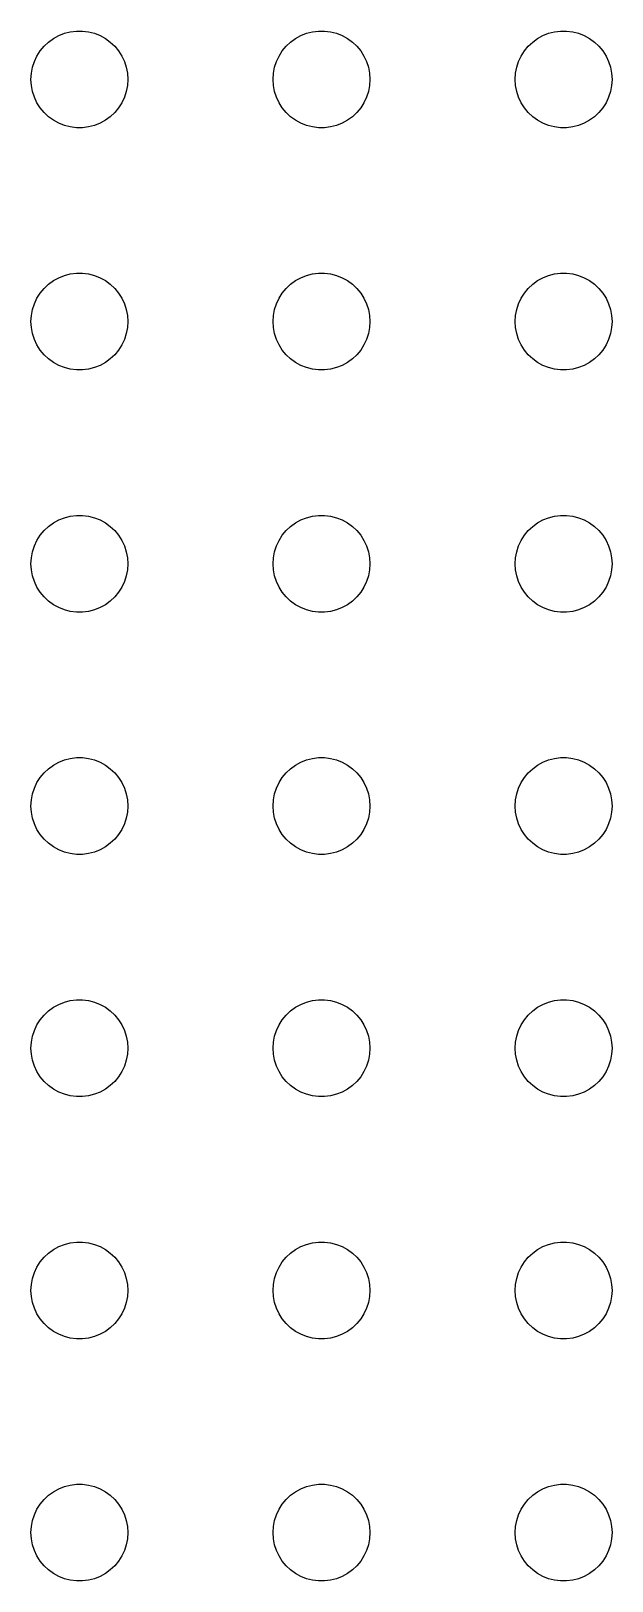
# Model space of a CAD drawing. Header units: metres. Extents: x -187 to 187, y -187 to 187.
# Drawn here: x -3 to 33, y -3 to 93 of the extents above; entities that cross this region are included whole.
import ezdxf

# ---------------------------------------------------------------- set-up
doc = ezdxf.new("R2010")
doc.units = ezdxf.units.M

msp = doc.modelspace()

# ---------------------------------------------------------------- linework, layer by layer
for p, q in [((-2.1869, 92.0536), (-1.91226, 92.3115)), ((-1.91226, 92.3115), (-1.60747, 92.533)), ((-1.60747, 92.533), (-1.27733, 92.7145)), ((-1.27733, 92.7145), (-0.92705, 92.8532)), ((-0.92705, 92.8532), (-0.56213, 92.9469)), ((-0.56213, 92.9469), (-0.18837, 92.9941)), ((-0.18837, 92.9941), (0.18837, 92.9941)), ((0.18837, 92.9941), (0.56213, 92.9469)), ((0.56213, 92.9469), (0.92705, 92.8532)), ((0.92705, 92.8532), (1.27733, 92.7145)), ((1.27733, 92.7145), (1.60747, 92.533)), ((1.60747, 92.533), (1.91226, 92.3115)), ((1.91226, 92.3115), (2.1869, 92.0536)), ((12.8131, 92.0536), (13.0877, 92.3115)), ((13.0877, 92.3115), (13.3925, 92.533)), ((13.3925, 92.533), (13.7227, 92.7145)), ((13.7227, 92.7145), (14.0729, 92.8532)), ((14.0729, 92.8532), (14.4379, 92.9469)), ((14.4379, 92.9469), (14.8116, 92.9941)), ((14.8116, 92.9941), (15.1884, 92.9941)), ((15.1884, 92.9941), (15.5621, 92.9469)), ((15.5621, 92.9469), (15.927, 92.8532)), ((15.927, 92.8532), (16.2773, 92.7145)), ((16.2773, 92.7145), (16.6075, 92.533)), ((16.6075, 92.533), (16.9123, 92.3115)), ((16.9123, 92.3115), (17.1869, 92.0536)), ((27.8131, 92.0536), (28.0877, 92.3115)), ((28.0877, 92.3115), (28.3925, 92.533)), ((28.3925, 92.533), (28.7227, 92.7145)), ((28.7227, 92.7145), (29.0729, 92.8532)), ((29.0729, 92.8532), (29.4379, 92.9469)), ((29.4379, 92.9469), (29.8116, 92.9941)), ((29.8116, 92.9941), (30.1884, 92.9941)), ((30.1884, 92.9941), (30.5621, 92.9469)), ((30.5621, 92.9469), (30.927, 92.8532)), ((30.927, 92.8532), (31.2773, 92.7145)), ((31.2773, 92.7145), (31.6075, 92.533)), ((31.6075, 92.533), (31.9123, 92.3115)), ((31.9123, 92.3115), (32.1869, 92.0536)), ((-2.78932, 91.1044), (-2.62891, 91.4453)), ((-2.62891, 91.4453), (-2.42705, 91.7634)), ((-2.42705, 91.7634), (-2.1869, 92.0536)), ((2.1869, 92.0536), (2.42705, 91.7634)), ((2.42705, 91.7634), (2.62891, 91.4453)), ((2.62891, 91.4453), (2.78932, 91.1044)), ((12.2107, 91.1044), (12.3711, 91.4453)), ((12.3711, 91.4453), (12.5729, 91.7634)), ((12.5729, 91.7634), (12.8131, 92.0536)), ((17.1869, 92.0536), (17.427, 91.7634)), ((17.427, 91.7634), (17.6289, 91.4453)), ((17.6289, 91.4453), (17.7893, 91.1044)), ((27.2107, 91.1044), (27.3711, 91.4453)), ((27.3711, 91.4453), (27.5729, 91.7634)), ((27.5729, 91.7634), (27.8131, 92.0536)), ((32.1869, 92.0536), (32.427, 91.7634)), ((32.427, 91.7634), (32.6289, 91.4453)), ((32.6289, 91.4453), (32.7893, 91.1044)), ((-3, 90), (-2.97633, 90.376)), ((-2.97633, 90.376), (-2.90575, 90.7461)), ((-2.90575, 90.7461), (-2.78932, 91.1044)), ((2.78932, 91.1044), (2.90575, 90.7461)), ((2.90575, 90.7461), (2.97633, 90.376)), ((2.97633, 90.376), (3, 90)), ((12, 90), (12.0237, 90.376)), ((12.0237, 90.376), (12.0942, 90.7461)), ((12.0942, 90.7461), (12.2107, 91.1044)), ((17.7893, 91.1044), (17.9057, 90.7461)), ((17.9057, 90.7461), (17.9763, 90.376)), ((17.9763, 90.376), (18, 90)), ((27, 90), (27.0237, 90.376)), ((27.0237, 90.376), (27.0942, 90.7461)), ((27.0942, 90.7461), (27.2107, 91.1044)), ((32.7893, 91.1044), (32.9057, 90.7461)), ((32.9057, 90.7461), (32.9763, 90.376)), ((32.9763, 90.376), (33, 90)), ((-2.97633, 89.624), (-3, 90)), ((-2.90575, 89.2539), (-2.97633, 89.624)), ((2.97633, 89.624), (2.90575, 89.2539)), ((3, 90), (2.97633, 89.624)), ((12.0237, 89.624), (12, 90)), ((12.0942, 89.2539), (12.0237, 89.624)), ((17.9763, 89.624), (17.9057, 89.2539)), ((18, 90), (17.9763, 89.624)), ((27.0237, 89.624), (27, 90)), ((27.0942, 89.2539), (27.0237, 89.624)), ((32.9763, 89.624), (32.9057, 89.2539)), ((33, 90), (32.9763, 89.624)), ((-2.78932, 88.8956), (-2.90575, 89.2539)), ((-2.62891, 88.5547), (-2.78932, 88.8956)), ((-2.42705, 88.2366), (-2.62891, 88.5547)), ((2.62891, 88.5547), (2.42705, 88.2366)), ((2.78932, 88.8956), (2.62891, 88.5547)), ((2.90575, 89.2539), (2.78932, 88.8956)), ((12.2107, 88.8956), (12.0942, 89.2539)), ((12.3711, 88.5547), (12.2107, 88.8956)), ((12.5729, 88.2366), (12.3711, 88.5547)), ((17.6289, 88.5547), (17.427, 88.2366)), ((17.7893, 88.8956), (17.6289, 88.5547)), ((17.9057, 89.2539), (17.7893, 88.8956)), ((27.2107, 88.8956), (27.0942, 89.2539)), ((27.3711, 88.5547), (27.2107, 88.8956)), ((27.5729, 88.2366), (27.3711, 88.5547)), ((32.6289, 88.5547), (32.427, 88.2366)), ((32.7893, 88.8956), (32.6289, 88.5547)), ((32.9057, 89.2539), (32.7893, 88.8956)), ((-2.1869, 87.9464), (-2.42705, 88.2366)), ((-1.91226, 87.6885), (-2.1869, 87.9464)), ((-1.60747, 87.467), (-1.91226, 87.6885)), ((-1.27733, 87.2855), (-1.60747, 87.467)), ((1.60747, 87.467), (1.27733, 87.2855)), ((1.91226, 87.6885), (1.60747, 87.467)), ((2.1869, 87.9464), (1.91226, 87.6885)), ((2.42705, 88.2366), (2.1869, 87.9464)), ((12.8131, 87.9464), (12.5729, 88.2366)), ((13.0877, 87.6885), (12.8131, 87.9464)), ((13.3925, 87.467), (13.0877, 87.6885)), ((13.7227, 87.2855), (13.3925, 87.467)), ((16.6075, 87.467), (16.2773, 87.2855)), ((16.9123, 87.6885), (16.6075, 87.467)), ((17.1869, 87.9464), (16.9123, 87.6885)), ((17.427, 88.2366), (17.1869, 87.9464)), ((27.8131, 87.9464), (27.5729, 88.2366)), ((28.0877, 87.6885), (27.8131, 87.9464)), ((28.3925, 87.467), (28.0877, 87.6885)), ((28.7227, 87.2855), (28.3925, 87.467)), ((31.6075, 87.467), (31.2773, 87.2855)), ((31.9123, 87.6885), (31.6075, 87.467)), ((32.1869, 87.9464), (31.9123, 87.6885)), ((32.427, 88.2366), (32.1869, 87.9464)), ((-0.92705, 87.1468), (-1.27733, 87.2855)), ((-0.56213, 87.0531), (-0.92705, 87.1468)), ((-0.18837, 87.0059), (-0.56213, 87.0531)), ((0.18837, 87.0059), (-0.18837, 87.0059)), ((0.56213, 87.0531), (0.18837, 87.0059)), ((0.92705, 87.1468), (0.56213, 87.0531)), ((1.27733, 87.2855), (0.92705, 87.1468)), ((14.0729, 87.1468), (13.7227, 87.2855)), ((14.4379, 87.0531), (14.0729, 87.1468)), ((14.8116, 87.0059), (14.4379, 87.0531)), ((15.1884, 87.0059), (14.8116, 87.0059)), ((15.5621, 87.0531), (15.1884, 87.0059)), ((15.927, 87.1468), (15.5621, 87.0531)), ((16.2773, 87.2855), (15.927, 87.1468)), ((29.0729, 87.1468), (28.7227, 87.2855)), ((29.4379, 87.0531), (29.0729, 87.1468)), ((29.8116, 87.0059), (29.4379, 87.0531)), ((30.1884, 87.0059), (29.8116, 87.0059)), ((30.5621, 87.0531), (30.1884, 87.0059)), ((30.927, 87.1468), (30.5621, 87.0531)), ((31.2773, 87.2855), (30.927, 87.1468)), ((-1.27733, 77.7145), (-0.92705, 77.8532)), ((-0.92705, 77.8532), (-0.56213, 77.9469)), ((-0.56213, 77.9469), (-0.18837, 77.9941)), ((-0.18837, 77.9941), (0.18837, 77.9941)), ((0.18837, 77.9941), (0.56213, 77.9469)), ((0.56213, 77.9469), (0.92705, 77.8532)), ((0.92705, 77.8532), (1.27733, 77.7145)), ((13.7227, 77.7145), (14.0729, 77.8532)), ((14.0729, 77.8532), (14.4379, 77.9469)), ((14.4379, 77.9469), (14.8116, 77.9941)), ((14.8116, 77.9941), (15.1884, 77.9941)), ((15.1884, 77.9941), (15.5621, 77.9469)), ((15.5621, 77.9469), (15.927, 77.8532)), ((15.927, 77.8532), (16.2773, 77.7145)), ((28.7227, 77.7145), (29.0729, 77.8532)), ((29.0729, 77.8532), (29.4379, 77.9469)), ((29.4379, 77.9469), (29.8116, 77.9941)), ((29.8116, 77.9941), (30.1884, 77.9941)), ((30.1884, 77.9941), (30.5621, 77.9469)), ((30.5621, 77.9469), (30.927, 77.8532)), ((30.927, 77.8532), (31.2773, 77.7145)), ((-2.42705, 76.7634), (-2.1869, 77.0536)), ((-2.1869, 77.0536), (-1.91226, 77.3115)), ((-1.91226, 77.3115), (-1.60747, 77.533)), ((-1.60747, 77.533), (-1.27733, 77.7145)), ((1.27733, 77.7145), (1.60747, 77.533)), ((1.60747, 77.533), (1.91226, 77.3115)), ((1.91226, 77.3115), (2.1869, 77.0536)), ((2.1869, 77.0536), (2.42705, 76.7634)), ((12.5729, 76.7634), (12.8131, 77.0536)), ((12.8131, 77.0536), (13.0877, 77.3115)), ((13.0877, 77.3115), (13.3925, 77.533)), ((13.3925, 77.533), (13.7227, 77.7145)), ((16.2773, 77.7145), (16.6075, 77.533)), ((16.6075, 77.533), (16.9123, 77.3115)), ((16.9123, 77.3115), (17.1869, 77.0536)), ((17.1869, 77.0536), (17.427, 76.7634)), ((27.5729, 76.7634), (27.8131, 77.0536)), ((27.8131, 77.0536), (28.0877, 77.3115)), ((28.0877, 77.3115), (28.3925, 77.533)), ((28.3925, 77.533), (28.7227, 77.7145)), ((31.2773, 77.7145), (31.6075, 77.533)), ((31.6075, 77.533), (31.9123, 77.3115)), ((31.9123, 77.3115), (32.1869, 77.0536)), ((32.1869, 77.0536), (32.427, 76.7634)), ((-2.90575, 75.7461), (-2.78932, 76.1044)), ((-2.78932, 76.1044), (-2.62891, 76.4453)), ((-2.62891, 76.4453), (-2.42705, 76.7634)), ((2.42705, 76.7634), (2.62891, 76.4453)), ((2.62891, 76.4453), (2.78932, 76.1044)), ((2.78932, 76.1044), (2.90575, 75.7461)), ((12.0942, 75.7461), (12.2107, 76.1044)), ((12.2107, 76.1044), (12.3711, 76.4453)), ((12.3711, 76.4453), (12.5729, 76.7634)), ((17.427, 76.7634), (17.6289, 76.4453)), ((17.6289, 76.4453), (17.7893, 76.1044)), ((17.7893, 76.1044), (17.9057, 75.7461)), ((27.0942, 75.7461), (27.2107, 76.1044)), ((27.2107, 76.1044), (27.3711, 76.4453)), ((27.3711, 76.4453), (27.5729, 76.7634)), ((32.427, 76.7634), (32.6289, 76.4453)), ((32.6289, 76.4453), (32.7893, 76.1044)), ((32.7893, 76.1044), (32.9057, 75.7461)), ((-3, 75), (-2.97633, 75.376)), ((-2.97633, 74.624), (-3, 75)), ((-2.97633, 75.376), (-2.90575, 75.7461)), ((2.90575, 75.7461), (2.97633, 75.376)), ((2.97633, 75.376), (3, 75)), ((3, 75), (2.97633, 74.624)), ((12, 75), (12.0237, 75.376)), ((12.0237, 74.624), (12, 75)), ((12.0237, 75.376), (12.0942, 75.7461)), ((17.9057, 75.7461), (17.9763, 75.376)), ((17.9763, 75.376), (18, 75)), ((18, 75), (17.9763, 74.624)), ((27, 75), (27.0237, 75.376)), ((27.0237, 74.624), (27, 75)), ((27.0237, 75.376), (27.0942, 75.7461)), ((32.9057, 75.7461), (32.9763, 75.376)), ((32.9763, 75.376), (33, 75)), ((33, 75), (32.9763, 74.624)), ((-2.90575, 74.2539), (-2.97633, 74.624)), ((-2.78932, 73.8956), (-2.90575, 74.2539)), ((2.90575, 74.2539), (2.78932, 73.8956)), ((2.97633, 74.624), (2.90575, 74.2539)), ((12.0942, 74.2539), (12.0237, 74.624)), ((12.2107, 73.8956), (12.0942, 74.2539)), ((17.9057, 74.2539), (17.7893, 73.8956)), ((17.9763, 74.624), (17.9057, 74.2539)), ((27.0942, 74.2539), (27.0237, 74.624)), ((27.2107, 73.8956), (27.0942, 74.2539)), ((32.9057, 74.2539), (32.7893, 73.8956)), ((32.9763, 74.624), (32.9057, 74.2539)), ((-2.62891, 73.5547), (-2.78932, 73.8956)), ((-2.42705, 73.2366), (-2.62891, 73.5547)), ((-2.1869, 72.9464), (-2.42705, 73.2366)), ((2.42705, 73.2366), (2.1869, 72.9464)), ((2.62891, 73.5547), (2.42705, 73.2366)), ((2.78932, 73.8956), (2.62891, 73.5547)), ((12.3711, 73.5547), (12.2107, 73.8956)), ((12.5729, 73.2366), (12.3711, 73.5547)), ((12.8131, 72.9464), (12.5729, 73.2366)), ((17.427, 73.2366), (17.1869, 72.9464)), ((17.6289, 73.5547), (17.427, 73.2366)), ((17.7893, 73.8956), (17.6289, 73.5547)), ((27.3711, 73.5547), (27.2107, 73.8956)), ((27.5729, 73.2366), (27.3711, 73.5547)), ((27.8131, 72.9464), (27.5729, 73.2366)), ((32.427, 73.2366), (32.1869, 72.9464)), ((32.6289, 73.5547), (32.427, 73.2366)), ((32.7893, 73.8956), (32.6289, 73.5547)), ((-1.91226, 72.6885), (-2.1869, 72.9464)), ((-1.60747, 72.467), (-1.91226, 72.6885)), ((-1.27733, 72.2855), (-1.60747, 72.467)), ((-0.92705, 72.1468), (-1.27733, 72.2855)), ((-0.56213, 72.0531), (-0.92705, 72.1468)), ((-0.18837, 72.0059), (-0.56213, 72.0531)), ((0.18837, 72.0059), (-0.18837, 72.0059)), ((0.56213, 72.0531), (0.18837, 72.0059)), ((0.92705, 72.1468), (0.56213, 72.0531)), ((1.27733, 72.2855), (0.92705, 72.1468)), ((1.60747, 72.467), (1.27733, 72.2855)), ((1.91226, 72.6885), (1.60747, 72.467)), ((2.1869, 72.9464), (1.91226, 72.6885)), ((13.0877, 72.6885), (12.8131, 72.9464)), ((13.3925, 72.467), (13.0877, 72.6885)), ((13.7227, 72.2855), (13.3925, 72.467)), ((14.0729, 72.1468), (13.7227, 72.2855)), ((14.4379, 72.0531), (14.0729, 72.1468)), ((14.8116, 72.0059), (14.4379, 72.0531)), ((15.1884, 72.0059), (14.8116, 72.0059)), ((15.5621, 72.0531), (15.1884, 72.0059)), ((15.927, 72.1468), (15.5621, 72.0531)), ((16.2773, 72.2855), (15.927, 72.1468)), ((16.6075, 72.467), (16.2773, 72.2855)), ((16.9123, 72.6885), (16.6075, 72.467)), ((17.1869, 72.9464), (16.9123, 72.6885)), ((28.0877, 72.6885), (27.8131, 72.9464)), ((28.3925, 72.467), (28.0877, 72.6885)), ((28.7227, 72.2855), (28.3925, 72.467)), ((29.0729, 72.1468), (28.7227, 72.2855)), ((29.4379, 72.0531), (29.0729, 72.1468)), ((29.8116, 72.0059), (29.4379, 72.0531)), ((30.1884, 72.0059), (29.8116, 72.0059)), ((30.5621, 72.0531), (30.1884, 72.0059)), ((30.927, 72.1468), (30.5621, 72.0531)), ((31.2773, 72.2855), (30.927, 72.1468)), ((31.6075, 72.467), (31.2773, 72.2855)), ((31.9123, 72.6885), (31.6075, 72.467)), ((32.1869, 72.9464), (31.9123, 72.6885)), ((-1.91226, 62.3115), (-1.60747, 62.533)), ((-1.60747, 62.533), (-1.27733, 62.7145)), ((-1.27733, 62.7145), (-0.92705, 62.8532)), ((-0.92705, 62.8532), (-0.56213, 62.9469)), ((-0.56213, 62.9469), (-0.18837, 62.9941)), ((-0.18837, 62.9941), (0.18837, 62.9941)), ((0.18837, 62.9941), (0.56213, 62.9469)), ((0.56213, 62.9469), (0.92705, 62.8532)), ((0.92705, 62.8532), (1.27733, 62.7145)), ((1.27733, 62.7145), (1.60747, 62.533)), ((1.60747, 62.533), (1.91226, 62.3115)), ((13.0877, 62.3115), (13.3925, 62.533)), ((13.3925, 62.533), (13.7227, 62.7145)), ((13.7227, 62.7145), (14.0729, 62.8532)), ((14.0729, 62.8532), (14.4379, 62.9469)), ((14.4379, 62.9469), (14.8116, 62.9941)), ((14.8116, 62.9941), (15.1884, 62.9941)), ((15.1884, 62.9941), (15.5621, 62.9469)), ((15.5621, 62.9469), (15.927, 62.8532)), ((15.927, 62.8532), (16.2773, 62.7145)), ((16.2773, 62.7145), (16.6075, 62.533)), ((16.6075, 62.533), (16.9123, 62.3115)), ((28.0877, 62.3115), (28.3925, 62.533)), ((28.3925, 62.533), (28.7227, 62.7145)), ((28.7227, 62.7145), (29.0729, 62.8532)), ((29.0729, 62.8532), (29.4379, 62.9469)), ((29.4379, 62.9469), (29.8116, 62.9941)), ((29.8116, 62.9941), (30.1884, 62.9941)), ((30.1884, 62.9941), (30.5621, 62.9469)), ((30.5621, 62.9469), (30.927, 62.8532)), ((30.927, 62.8532), (31.2773, 62.7145)), ((31.2773, 62.7145), (31.6075, 62.533)), ((31.6075, 62.533), (31.9123, 62.3115)), ((-2.78932, 61.1044), (-2.62891, 61.4453)), ((-2.62891, 61.4453), (-2.42705, 61.7634)), ((-2.42705, 61.7634), (-2.1869, 62.0536)), ((-2.1869, 62.0536), (-1.91226, 62.3115)), ((1.91226, 62.3115), (2.1869, 62.0536)), ((2.1869, 62.0536), (2.42705, 61.7634)), ((2.42705, 61.7634), (2.62891, 61.4453)), ((2.62891, 61.4453), (2.78932, 61.1044)), ((12.2107, 61.1044), (12.3711, 61.4453)), ((12.3711, 61.4453), (12.5729, 61.7634)), ((12.5729, 61.7634), (12.8131, 62.0536)), ((12.8131, 62.0536), (13.0877, 62.3115)), ((16.9123, 62.3115), (17.1869, 62.0536)), ((17.1869, 62.0536), (17.427, 61.7634)), ((17.427, 61.7634), (17.6289, 61.4453)), ((17.6289, 61.4453), (17.7893, 61.1044)), ((27.2107, 61.1044), (27.3711, 61.4453)), ((27.3711, 61.4453), (27.5729, 61.7634)), ((27.5729, 61.7634), (27.8131, 62.0536)), ((27.8131, 62.0536), (28.0877, 62.3115)), ((31.9123, 62.3115), (32.1869, 62.0536)), ((32.1869, 62.0536), (32.427, 61.7634)), ((32.427, 61.7634), (32.6289, 61.4453)), ((32.6289, 61.4453), (32.7893, 61.1044)), ((-2.97633, 60.376), (-2.90575, 60.7461)), ((-2.90575, 60.7461), (-2.78932, 61.1044)), ((2.78932, 61.1044), (2.90575, 60.7461)), ((2.90575, 60.7461), (2.97633, 60.376)), ((12.0237, 60.376), (12.0942, 60.7461)), ((12.0942, 60.7461), (12.2107, 61.1044)), ((17.7893, 61.1044), (17.9057, 60.7461)), ((17.9057, 60.7461), (17.9763, 60.376)), ((27.0237, 60.376), (27.0942, 60.7461)), ((27.0942, 60.7461), (27.2107, 61.1044)), ((32.7893, 61.1044), (32.9057, 60.7461)), ((32.9057, 60.7461), (32.9763, 60.376)), ((-3, 60), (-2.97633, 60.376)), ((-2.97633, 59.624), (-3, 60)), ((-2.90575, 59.2539), (-2.97633, 59.624)), ((2.97633, 59.624), (2.90575, 59.2539)), ((2.97633, 60.376), (3, 60)), ((3, 60), (2.97633, 59.624)), ((12, 60), (12.0237, 60.376)), ((12.0237, 59.624), (12, 60)), ((12.0942, 59.2539), (12.0237, 59.624)), ((17.9763, 59.624), (17.9057, 59.2539)), ((17.9763, 60.376), (18, 60)), ((18, 60), (17.9763, 59.624)), ((27, 60), (27.0237, 60.376)), ((27.0237, 59.624), (27, 60)), ((27.0942, 59.2539), (27.0237, 59.624)), ((32.9763, 59.624), (32.9057, 59.2539)), ((32.9763, 60.376), (33, 60)), ((33, 60), (32.9763, 59.624)), ((-2.78932, 58.8956), (-2.90575, 59.2539)), ((-2.62891, 58.5547), (-2.78932, 58.8956)), ((-2.42705, 58.2366), (-2.62891, 58.5547)), ((2.62891, 58.5547), (2.42705, 58.2366)), ((2.78932, 58.8956), (2.62891, 58.5547)), ((2.90575, 59.2539), (2.78932, 58.8956)), ((12.2107, 58.8956), (12.0942, 59.2539)), ((12.3711, 58.5547), (12.2107, 58.8956)), ((12.5729, 58.2366), (12.3711, 58.5547)), ((17.6289, 58.5547), (17.427, 58.2366)), ((17.7893, 58.8956), (17.6289, 58.5547)), ((17.9057, 59.2539), (17.7893, 58.8956)), ((27.2107, 58.8956), (27.0942, 59.2539)), ((27.3711, 58.5547), (27.2107, 58.8956)), ((27.5729, 58.2366), (27.3711, 58.5547)), ((32.6289, 58.5547), (32.427, 58.2366)), ((32.7893, 58.8956), (32.6289, 58.5547)), ((32.9057, 59.2539), (32.7893, 58.8956)), ((-2.1869, 57.9464), (-2.42705, 58.2366)), ((-1.91226, 57.6885), (-2.1869, 57.9464)), ((-1.60747, 57.467), (-1.91226, 57.6885)), ((1.91226, 57.6885), (1.60747, 57.467)), ((2.1869, 57.9464), (1.91226, 57.6885)), ((2.42705, 58.2366), (2.1869, 57.9464)), ((12.8131, 57.9464), (12.5729, 58.2366)), ((13.0877, 57.6885), (12.8131, 57.9464)), ((13.3925, 57.467), (13.0877, 57.6885)), ((16.9123, 57.6885), (16.6075, 57.467)), ((17.1869, 57.9464), (16.9123, 57.6885)), ((17.427, 58.2366), (17.1869, 57.9464)), ((27.8131, 57.9464), (27.5729, 58.2366)), ((28.0877, 57.6885), (27.8131, 57.9464)), ((28.3925, 57.467), (28.0877, 57.6885)), ((31.9123, 57.6885), (31.6075, 57.467)), ((32.1869, 57.9464), (31.9123, 57.6885)), ((32.427, 58.2366), (32.1869, 57.9464)), ((-1.27733, 57.2855), (-1.60747, 57.467)), ((-0.92705, 57.1468), (-1.27733, 57.2855)), ((-0.56213, 57.0531), (-0.92705, 57.1468)), ((-0.18837, 57.0059), (-0.56213, 57.0531)), ((0.18837, 57.0059), (-0.18837, 57.0059)), ((0.56213, 57.0531), (0.18837, 57.0059)), ((0.92705, 57.1468), (0.56213, 57.0531)), ((1.27733, 57.2855), (0.92705, 57.1468)), ((1.60747, 57.467), (1.27733, 57.2855)), ((13.7227, 57.2855), (13.3925, 57.467)), ((14.0729, 57.1468), (13.7227, 57.2855)), ((14.4379, 57.0531), (14.0729, 57.1468)), ((14.8116, 57.0059), (14.4379, 57.0531)), ((15.1884, 57.0059), (14.8116, 57.0059)), ((15.5621, 57.0531), (15.1884, 57.0059)), ((15.927, 57.1468), (15.5621, 57.0531)), ((16.2773, 57.2855), (15.927, 57.1468)), ((16.6075, 57.467), (16.2773, 57.2855)), ((28.7227, 57.2855), (28.3925, 57.467)), ((29.0729, 57.1468), (28.7227, 57.2855)), ((29.4379, 57.0531), (29.0729, 57.1468)), ((29.8116, 57.0059), (29.4379, 57.0531)), ((30.1884, 57.0059), (29.8116, 57.0059)), ((30.5621, 57.0531), (30.1884, 57.0059)), ((30.927, 57.1468), (30.5621, 57.0531)), ((31.2773, 57.2855), (30.927, 57.1468)), ((31.6075, 57.467), (31.2773, 57.2855)), ((-0.56213, 47.9469), (-0.18837, 47.9941)), ((-0.18837, 47.9941), (0.18837, 47.9941)), ((0.18837, 47.9941), (0.56213, 47.9469)), ((14.4379, 47.9469), (14.8116, 47.9941)), ((14.8116, 47.9941), (15.1884, 47.9941)), ((15.1884, 47.9941), (15.5621, 47.9469)), ((29.4379, 47.9469), (29.8116, 47.9941)), ((29.8116, 47.9941), (30.1884, 47.9941)), ((30.1884, 47.9941), (30.5621, 47.9469)), ((-2.42705, 46.7634), (-2.1869, 47.0536)), ((-2.1869, 47.0536), (-1.91226, 47.3115)), ((-1.91226, 47.3115), (-1.60747, 47.533)), ((-1.60747, 47.533), (-1.27733, 47.7145)), ((-1.27733, 47.7145), (-0.92705, 47.8532)), ((-0.92705, 47.8532), (-0.56213, 47.9469)), ((0.56213, 47.9469), (0.92705, 47.8532)), ((0.92705, 47.8532), (1.27733, 47.7145)), ((1.27733, 47.7145), (1.60747, 47.533)), ((1.60747, 47.533), (1.91226, 47.3115)), ((1.91226, 47.3115), (2.1869, 47.0536)), ((2.1869, 47.0536), (2.42705, 46.7634)), ((12.5729, 46.7634), (12.8131, 47.0536)), ((12.8131, 47.0536), (13.0877, 47.3115)), ((13.0877, 47.3115), (13.3925, 47.533)), ((13.3925, 47.533), (13.7227, 47.7145)), ((13.7227, 47.7145), (14.0729, 47.8532)), ((14.0729, 47.8532), (14.4379, 47.9469)), ((15.5621, 47.9469), (15.927, 47.8532)), ((15.927, 47.8532), (16.2773, 47.7145)), ((16.2773, 47.7145), (16.6075, 47.533)), ((16.6075, 47.533), (16.9123, 47.3115)), ((16.9123, 47.3115), (17.1869, 47.0536)), ((17.1869, 47.0536), (17.427, 46.7634)), ((27.5729, 46.7634), (27.8131, 47.0536)), ((27.8131, 47.0536), (28.0877, 47.3115)), ((28.0877, 47.3115), (28.3925, 47.533)), ((28.3925, 47.533), (28.7227, 47.7145)), ((28.7227, 47.7145), (29.0729, 47.8532)), ((29.0729, 47.8532), (29.4379, 47.9469)), ((30.5621, 47.9469), (30.927, 47.8532)), ((30.927, 47.8532), (31.2773, 47.7145)), ((31.2773, 47.7145), (31.6075, 47.533)), ((31.6075, 47.533), (31.9123, 47.3115)), ((31.9123, 47.3115), (32.1869, 47.0536)), ((32.1869, 47.0536), (32.427, 46.7634)), ((-2.90575, 45.7461), (-2.78932, 46.1044)), ((-2.78932, 46.1044), (-2.62891, 46.4453)), ((-2.62891, 46.4453), (-2.42705, 46.7634)), ((2.42705, 46.7634), (2.62891, 46.4453)), ((2.62891, 46.4453), (2.78932, 46.1044)), ((2.78932, 46.1044), (2.90575, 45.7461)), ((12.0942, 45.7461), (12.2107, 46.1044)), ((12.2107, 46.1044), (12.3711, 46.4453)), ((12.3711, 46.4453), (12.5729, 46.7634)), ((17.427, 46.7634), (17.6289, 46.4453)), ((17.6289, 46.4453), (17.7893, 46.1044)), ((17.7893, 46.1044), (17.9057, 45.7461)), ((27.0942, 45.7461), (27.2107, 46.1044)), ((27.2107, 46.1044), (27.3711, 46.4453)), ((27.3711, 46.4453), (27.5729, 46.7634)), ((32.427, 46.7634), (32.6289, 46.4453)), ((32.6289, 46.4453), (32.7893, 46.1044)), ((32.7893, 46.1044), (32.9057, 45.7461)), ((-3, 45), (-2.97633, 45.376)), ((-2.97633, 45.376), (-2.90575, 45.7461)), ((2.90575, 45.7461), (2.97633, 45.376)), ((2.97633, 45.376), (3, 45)), ((12, 45), (12.0237, 45.376)), ((12.0237, 45.376), (12.0942, 45.7461)), ((17.9057, 45.7461), (17.9763, 45.376)), ((17.9763, 45.376), (18, 45)), ((27, 45), (27.0237, 45.376)), ((27.0237, 45.376), (27.0942, 45.7461)), ((32.9057, 45.7461), (32.9763, 45.376)), ((32.9763, 45.376), (33, 45)), ((-2.97633, 44.624), (-3, 45)), ((-2.90575, 44.2539), (-2.97633, 44.624)), ((-2.78932, 43.8956), (-2.90575, 44.2539)), ((2.90575, 44.2539), (2.78932, 43.8956)), ((2.97633, 44.624), (2.90575, 44.2539)), ((3, 45), (2.97633, 44.624)), ((12.0237, 44.624), (12, 45)), ((12.0942, 44.2539), (12.0237, 44.624)), ((12.2107, 43.8956), (12.0942, 44.2539)), ((17.9057, 44.2539), (17.7893, 43.8956)), ((17.9763, 44.624), (17.9057, 44.2539)), ((18, 45), (17.9763, 44.624)), ((27.0237, 44.624), (27, 45)), ((27.0942, 44.2539), (27.0237, 44.624)), ((27.2107, 43.8956), (27.0942, 44.2539)), ((32.9057, 44.2539), (32.7893, 43.8956)), ((32.9763, 44.624), (32.9057, 44.2539)), ((33, 45), (32.9763, 44.624)), ((-2.62891, 43.5547), (-2.78932, 43.8956)), ((-2.42705, 43.2366), (-2.62891, 43.5547)), ((-2.1869, 42.9464), (-2.42705, 43.2366)), ((2.42705, 43.2366), (2.1869, 42.9464)), ((2.62891, 43.5547), (2.42705, 43.2366)), ((2.78932, 43.8956), (2.62891, 43.5547)), ((12.3711, 43.5547), (12.2107, 43.8956)), ((12.5729, 43.2366), (12.3711, 43.5547)), ((12.8131, 42.9464), (12.5729, 43.2366)), ((17.427, 43.2366), (17.1869, 42.9464)), ((17.6289, 43.5547), (17.427, 43.2366)), ((17.7893, 43.8956), (17.6289, 43.5547)), ((27.3711, 43.5547), (27.2107, 43.8956)), ((27.5729, 43.2366), (27.3711, 43.5547)), ((27.8131, 42.9464), (27.5729, 43.2366)), ((32.427, 43.2366), (32.1869, 42.9464)), ((32.6289, 43.5547), (32.427, 43.2366)), ((32.7893, 43.8956), (32.6289, 43.5547)), ((-1.91226, 42.6885), (-2.1869, 42.9464)), ((-1.60747, 42.467), (-1.91226, 42.6885)), ((-1.27733, 42.2855), (-1.60747, 42.467)), ((-0.92705, 42.1468), (-1.27733, 42.2855)), ((1.27733, 42.2855), (0.92705, 42.1468)), ((1.60747, 42.467), (1.27733, 42.2855)), ((1.91226, 42.6885), (1.60747, 42.467)), ((2.1869, 42.9464), (1.91226, 42.6885)), ((13.0877, 42.6885), (12.8131, 42.9464)), ((13.3925, 42.467), (13.0877, 42.6885)), ((13.7227, 42.2855), (13.3925, 42.467)), ((14.0729, 42.1468), (13.7227, 42.2855)), ((16.2773, 42.2855), (15.927, 42.1468)), ((16.6075, 42.467), (16.2773, 42.2855)), ((16.9123, 42.6885), (16.6075, 42.467)), ((17.1869, 42.9464), (16.9123, 42.6885)), ((28.0877, 42.6885), (27.8131, 42.9464)), ((28.3925, 42.467), (28.0877, 42.6885)), ((28.7227, 42.2855), (28.3925, 42.467)), ((29.0729, 42.1468), (28.7227, 42.2855)), ((31.2773, 42.2855), (30.927, 42.1468)), ((31.6075, 42.467), (31.2773, 42.2855)), ((31.9123, 42.6885), (31.6075, 42.467)), ((32.1869, 42.9464), (31.9123, 42.6885)), ((-0.56213, 42.0531), (-0.92705, 42.1468)), ((-0.18837, 42.0059), (-0.56213, 42.0531)), ((0.18837, 42.0059), (-0.18837, 42.0059)), ((0.56213, 42.0531), (0.18837, 42.0059)), ((0.92705, 42.1468), (0.56213, 42.0531)), ((14.4379, 42.0531), (14.0729, 42.1468)), ((14.8116, 42.0059), (14.4379, 42.0531)), ((15.1884, 42.0059), (14.8116, 42.0059)), ((15.5621, 42.0531), (15.1884, 42.0059)), ((15.927, 42.1468), (15.5621, 42.0531)), ((29.4379, 42.0531), (29.0729, 42.1468)), ((29.8116, 42.0059), (29.4379, 42.0531)), ((30.1884, 42.0059), (29.8116, 42.0059)), ((30.5621, 42.0531), (30.1884, 42.0059)), ((30.927, 42.1468), (30.5621, 42.0531)), ((-1.60747, 32.533), (-1.27733, 32.7145)), ((-1.27733, 32.7145), (-0.92705, 32.8532)), ((-0.92705, 32.8532), (-0.56213, 32.9469)), ((-0.56213, 32.9469), (-0.18837, 32.9941)), ((-0.18837, 32.9941), (0.18837, 32.9941)), ((0.18837, 32.9941), (0.56213, 32.9469)), ((0.56213, 32.9469), (0.92705, 32.8532)), ((0.92705, 32.8532), (1.27733, 32.7145)), ((1.27733, 32.7145), (1.60747, 32.533)), ((13.3925, 32.533), (13.7227, 32.7145)), ((13.7227, 32.7145), (14.0729, 32.8532)), ((14.0729, 32.8532), (14.4379, 32.9469)), ((14.4379, 32.9469), (14.8116, 32.9941)), ((14.8116, 32.9941), (15.1884, 32.9941)), ((15.1884, 32.9941), (15.5621, 32.9469)), ((15.5621, 32.9469), (15.927, 32.8532)), ((15.927, 32.8532), (16.2773, 32.7145)), ((16.2773, 32.7145), (16.6075, 32.533)), ((28.3925, 32.533), (28.7227, 32.7145)), ((28.7227, 32.7145), (29.0729, 32.8532)), ((29.0729, 32.8532), (29.4379, 32.9469)), ((29.4379, 32.9469), (29.8116, 32.9941)), ((29.8116, 32.9941), (30.1884, 32.9941)), ((30.1884, 32.9941), (30.5621, 32.9469)), ((30.5621, 32.9469), (30.927, 32.8532)), ((30.927, 32.8532), (31.2773, 32.7145)), ((31.2773, 32.7145), (31.6075, 32.533)), ((-2.62891, 31.4453), (-2.42705, 31.7634)), ((-2.42705, 31.7634), (-2.1869, 32.0536)), ((-2.1869, 32.0536), (-1.91226, 32.3115)), ((-1.91226, 32.3115), (-1.60747, 32.533)), ((1.60747, 32.533), (1.91226, 32.3115)), ((1.91226, 32.3115), (2.1869, 32.0536)), ((2.1869, 32.0536), (2.42705, 31.7634)), ((2.42705, 31.7634), (2.62891, 31.4453)), ((12.3711, 31.4453), (12.5729, 31.7634)), ((12.5729, 31.7634), (12.8131, 32.0536)), ((12.8131, 32.0536), (13.0877, 32.3115)), ((13.0877, 32.3115), (13.3925, 32.533)), ((16.6075, 32.533), (16.9123, 32.3115)), ((16.9123, 32.3115), (17.1869, 32.0536)), ((17.1869, 32.0536), (17.427, 31.7634)), ((17.427, 31.7634), (17.6289, 31.4453)), ((27.3711, 31.4453), (27.5729, 31.7634)), ((27.5729, 31.7634), (27.8131, 32.0536)), ((27.8131, 32.0536), (28.0877, 32.3115)), ((28.0877, 32.3115), (28.3925, 32.533)), ((31.6075, 32.533), (31.9123, 32.3115)), ((31.9123, 32.3115), (32.1869, 32.0536)), ((32.1869, 32.0536), (32.427, 31.7634)), ((32.427, 31.7634), (32.6289, 31.4453)), ((-2.97633, 30.376), (-2.90575, 30.7461)), ((-2.90575, 30.7461), (-2.78932, 31.1044)), ((-2.78932, 31.1044), (-2.62891, 31.4453)), ((2.62891, 31.4453), (2.78932, 31.1044)), ((2.78932, 31.1044), (2.90575, 30.7461)), ((2.90575, 30.7461), (2.97633, 30.376)), ((12.0237, 30.376), (12.0942, 30.7461)), ((12.0942, 30.7461), (12.2107, 31.1044)), ((12.2107, 31.1044), (12.3711, 31.4453)), ((17.6289, 31.4453), (17.7893, 31.1044)), ((17.7893, 31.1044), (17.9057, 30.7461)), ((17.9057, 30.7461), (17.9763, 30.376)), ((27.0237, 30.376), (27.0942, 30.7461)), ((27.0942, 30.7461), (27.2107, 31.1044)), ((27.2107, 31.1044), (27.3711, 31.4453)), ((32.6289, 31.4453), (32.7893, 31.1044)), ((32.7893, 31.1044), (32.9057, 30.7461)), ((32.9057, 30.7461), (32.9763, 30.376)), ((-3, 30), (-2.97633, 30.376)), ((-2.97633, 29.624), (-3, 30)), ((2.97633, 30.376), (3, 30)), ((3, 30), (2.97633, 29.624)), ((12, 30), (12.0237, 30.376)), ((12.0237, 29.624), (12, 30)), ((17.9763, 30.376), (18, 30)), ((18, 30), (17.9763, 29.624)), ((27, 30), (27.0237, 30.376)), ((27.0237, 29.624), (27, 30)), ((32.9763, 30.376), (33, 30)), ((33, 30), (32.9763, 29.624)), ((-2.90575, 29.2539), (-2.97633, 29.624)), ((-2.78932, 28.8956), (-2.90575, 29.2539)), ((-2.62891, 28.5547), (-2.78932, 28.8956)), ((2.78932, 28.8956), (2.62891, 28.5547)), ((2.90575, 29.2539), (2.78932, 28.8956)), ((2.97633, 29.624), (2.90575, 29.2539)), ((12.0942, 29.2539), (12.0237, 29.624)), ((12.2107, 28.8956), (12.0942, 29.2539)), ((12.3711, 28.5547), (12.2107, 28.8956)), ((17.7893, 28.8956), (17.6289, 28.5547)), ((17.9057, 29.2539), (17.7893, 28.8956)), ((17.9763, 29.624), (17.9057, 29.2539)), ((27.0942, 29.2539), (27.0237, 29.624)), ((27.2107, 28.8956), (27.0942, 29.2539)), ((27.3711, 28.5547), (27.2107, 28.8956)), ((32.7893, 28.8956), (32.6289, 28.5547)), ((32.9057, 29.2539), (32.7893, 28.8956)), ((32.9763, 29.624), (32.9057, 29.2539)), ((-2.42705, 28.2366), (-2.62891, 28.5547)), ((-2.1869, 27.9464), (-2.42705, 28.2366)), ((-1.91226, 27.6884), (-2.1869, 27.9464)), ((2.1869, 27.9464), (1.91226, 27.6884)), ((2.42705, 28.2366), (2.1869, 27.9464)), ((2.62891, 28.5547), (2.42705, 28.2366)), ((12.5729, 28.2366), (12.3711, 28.5547)), ((12.8131, 27.9464), (12.5729, 28.2366)), ((13.0877, 27.6884), (12.8131, 27.9464)), ((17.1869, 27.9464), (16.9123, 27.6884)), ((17.427, 28.2366), (17.1869, 27.9464)), ((17.6289, 28.5547), (17.427, 28.2366)), ((27.5729, 28.2366), (27.3711, 28.5547)), ((27.8131, 27.9464), (27.5729, 28.2366)), ((28.0877, 27.6884), (27.8131, 27.9464)), ((32.1869, 27.9464), (31.9123, 27.6884)), ((32.427, 28.2366), (32.1869, 27.9464)), ((32.6289, 28.5547), (32.427, 28.2366)), ((-1.60747, 27.467), (-1.91226, 27.6884)), ((-1.27733, 27.2855), (-1.60747, 27.467)), ((-0.92705, 27.1468), (-1.27733, 27.2855)), ((-0.56213, 27.0531), (-0.92705, 27.1468)), ((-0.18837, 27.0059), (-0.56213, 27.0531)), ((0.18837, 27.0059), (-0.18837, 27.0059)), ((0.56213, 27.0531), (0.18837, 27.0059)), ((0.92705, 27.1468), (0.56213, 27.0531)), ((1.27733, 27.2855), (0.92705, 27.1468)), ((1.60747, 27.467), (1.27733, 27.2855)), ((1.91226, 27.6884), (1.60747, 27.467)), ((13.3925, 27.467), (13.0877, 27.6884)), ((13.7227, 27.2855), (13.3925, 27.467)), ((14.0729, 27.1468), (13.7227, 27.2855)), ((14.4379, 27.0531), (14.0729, 27.1468)), ((14.8116, 27.0059), (14.4379, 27.0531)), ((15.1884, 27.0059), (14.8116, 27.0059)), ((15.5621, 27.0531), (15.1884, 27.0059)), ((15.927, 27.1468), (15.5621, 27.0531)), ((16.2773, 27.2855), (15.927, 27.1468)), ((16.6075, 27.467), (16.2773, 27.2855)), ((16.9123, 27.6884), (16.6075, 27.467)), ((28.3925, 27.467), (28.0877, 27.6884)), ((28.7227, 27.2855), (28.3925, 27.467)), ((29.0729, 27.1468), (28.7227, 27.2855)), ((29.4379, 27.0531), (29.0729, 27.1468)), ((29.8116, 27.0059), (29.4379, 27.0531)), ((30.1884, 27.0059), (29.8116, 27.0059)), ((30.5621, 27.0531), (30.1884, 27.0059)), ((30.927, 27.1468), (30.5621, 27.0531)), ((31.2773, 27.2855), (30.927, 27.1468)), ((31.6075, 27.467), (31.2773, 27.2855)), ((31.9123, 27.6884), (31.6075, 27.467)), ((-2.1869, 17.0536), (-1.91226, 17.3115)), ((-1.91226, 17.3115), (-1.60747, 17.533)), ((-1.60747, 17.533), (-1.27733, 17.7145)), ((-1.27733, 17.7145), (-0.92705, 17.8532)), ((-0.92705, 17.8532), (-0.56213, 17.9469)), ((-0.56213, 17.9469), (-0.18837, 17.9941)), ((-0.18837, 17.9941), (0.18837, 17.9941)), ((0.18837, 17.9941), (0.56213, 17.9469)), ((0.56213, 17.9469), (0.92705, 17.8532)), ((0.92705, 17.8532), (1.27733, 17.7145)), ((1.27733, 17.7145), (1.60747, 17.533)), ((1.60747, 17.533), (1.91226, 17.3115)), ((1.91226, 17.3115), (2.1869, 17.0536)), ((12.8131, 17.0536), (13.0877, 17.3115)), ((13.0877, 17.3115), (13.3925, 17.533)), ((13.3925, 17.533), (13.7227, 17.7145)), ((13.7227, 17.7145), (14.0729, 17.8532)), ((14.0729, 17.8532), (14.4379, 17.9469)), ((14.4379, 17.9469), (14.8116, 17.9941)), ((14.8116, 17.9941), (15.1884, 17.9941)), ((15.1884, 17.9941), (15.5621, 17.9469)), ((15.5621, 17.9469), (15.927, 17.8532)), ((15.927, 17.8532), (16.2773, 17.7145)), ((16.2773, 17.7145), (16.6075, 17.533)), ((16.6075, 17.533), (16.9123, 17.3115)), ((16.9123, 17.3115), (17.1869, 17.0536)), ((27.8131, 17.0536), (28.0877, 17.3115)), ((28.0877, 17.3115), (28.3925, 17.533)), ((28.3925, 17.533), (28.7227, 17.7145)), ((28.7227, 17.7145), (29.0729, 17.8532)), ((29.0729, 17.8532), (29.4379, 17.9469)), ((29.4379, 17.9469), (29.8116, 17.9941)), ((29.8116, 17.9941), (30.1884, 17.9941)), ((30.1884, 17.9941), (30.5621, 17.9469)), ((30.5621, 17.9469), (30.927, 17.8532)), ((30.927, 17.8532), (31.2773, 17.7145)), ((31.2773, 17.7145), (31.6075, 17.533)), ((31.6075, 17.533), (31.9123, 17.3115)), ((31.9123, 17.3115), (32.1869, 17.0536)), ((-2.78932, 16.1044), (-2.62891, 16.4453)), ((-2.62891, 16.4453), (-2.42705, 16.7634)), ((-2.42705, 16.7634), (-2.1869, 17.0536)), ((2.1869, 17.0536), (2.42705, 16.7634)), ((2.42705, 16.7634), (2.62891, 16.4453)), ((2.62891, 16.4453), (2.78932, 16.1044)), ((12.2107, 16.1044), (12.3711, 16.4453)), ((12.3711, 16.4453), (12.5729, 16.7634)), ((12.5729, 16.7634), (12.8131, 17.0536)), ((17.1869, 17.0536), (17.427, 16.7634)), ((17.427, 16.7634), (17.6289, 16.4453)), ((17.6289, 16.4453), (17.7893, 16.1044)), ((27.2107, 16.1044), (27.3711, 16.4453)), ((27.3711, 16.4453), (27.5729, 16.7634)), ((27.5729, 16.7634), (27.8131, 17.0536)), ((32.1869, 17.0536), (32.427, 16.7634)), ((32.427, 16.7634), (32.6289, 16.4453)), ((32.6289, 16.4453), (32.7893, 16.1044)), ((-3, 15), (-2.97633, 15.376)), ((-2.97633, 15.376), (-2.90575, 15.7461)), ((-2.90575, 15.7461), (-2.78932, 16.1044)), ((2.78932, 16.1044), (2.90575, 15.7461)), ((2.90575, 15.7461), (2.97633, 15.376)), ((2.97633, 15.376), (3, 15)), ((12, 15), (12.0237, 15.376)), ((12.0237, 15.376), (12.0942, 15.7461)), ((12.0942, 15.7461), (12.2107, 16.1044)), ((17.7893, 16.1044), (17.9057, 15.7461)), ((17.9057, 15.7461), (17.9763, 15.376)), ((17.9763, 15.376), (18, 15)), ((27, 15), (27.0237, 15.376)), ((27.0237, 15.376), (27.0942, 15.7461)), ((27.0942, 15.7461), (27.2107, 16.1044)), ((32.7893, 16.1044), (32.9057, 15.7461)), ((32.9057, 15.7461), (32.9763, 15.376)), ((32.9763, 15.376), (33, 15)), ((-2.97633, 14.624), (-3, 15)), ((-2.90575, 14.2539), (-2.97633, 14.624)), ((2.97633, 14.624), (2.90575, 14.2539)), ((3, 15), (2.97633, 14.624)), ((12.0237, 14.624), (12, 15)), ((12.0942, 14.2539), (12.0237, 14.624)), ((17.9763, 14.624), (17.9057, 14.2539)), ((18, 15), (17.9763, 14.624)), ((27.0237, 14.624), (27, 15)), ((27.0942, 14.2539), (27.0237, 14.624)), ((32.9763, 14.624), (32.9057, 14.2539)), ((33, 15), (32.9763, 14.624)), ((-2.78932, 13.8956), (-2.90575, 14.2539)), ((-2.62891, 13.5547), (-2.78932, 13.8956)), ((-2.42705, 13.2366), (-2.62891, 13.5547)), ((2.62891, 13.5547), (2.42705, 13.2366)), ((2.78932, 13.8956), (2.62891, 13.5547)), ((2.90575, 14.2539), (2.78932, 13.8956)), ((12.2107, 13.8956), (12.0942, 14.2539)), ((12.3711, 13.5547), (12.2107, 13.8956)), ((12.5729, 13.2366), (12.3711, 13.5547)), ((17.6289, 13.5547), (17.427, 13.2366)), ((17.7893, 13.8956), (17.6289, 13.5547)), ((17.9057, 14.2539), (17.7893, 13.8956)), ((27.2107, 13.8956), (27.0942, 14.2539)), ((27.3711, 13.5547), (27.2107, 13.8956)), ((27.5729, 13.2366), (27.3711, 13.5547)), ((32.6289, 13.5547), (32.427, 13.2366)), ((32.7893, 13.8956), (32.6289, 13.5547)), ((32.9057, 14.2539), (32.7893, 13.8956)), ((-2.1869, 12.9464), (-2.42705, 13.2366)), ((-1.91226, 12.6884), (-2.1869, 12.9464)), ((-1.60747, 12.467), (-1.91226, 12.6884)), ((1.91226, 12.6884), (1.60747, 12.467)), ((2.1869, 12.9464), (1.91226, 12.6884)), ((2.42705, 13.2366), (2.1869, 12.9464)), ((12.8131, 12.9464), (12.5729, 13.2366)), ((13.0877, 12.6884), (12.8131, 12.9464)), ((13.3925, 12.467), (13.0877, 12.6884)), ((16.9123, 12.6884), (16.6075, 12.467)), ((17.1869, 12.9464), (16.9123, 12.6884)), ((17.427, 13.2366), (17.1869, 12.9464)), ((27.8131, 12.9464), (27.5729, 13.2366)), ((28.0877, 12.6884), (27.8131, 12.9464)), ((28.3925, 12.467), (28.0877, 12.6884)), ((31.9123, 12.6884), (31.6075, 12.467)), ((32.1869, 12.9464), (31.9123, 12.6884)), ((32.427, 13.2366), (32.1869, 12.9464)), ((-1.27733, 12.2855), (-1.60747, 12.467)), ((-0.92705, 12.1468), (-1.27733, 12.2855)), ((-0.56213, 12.0531), (-0.92705, 12.1468)), ((-0.18837, 12.0059), (-0.56213, 12.0531)), ((0.18837, 12.0059), (-0.18837, 12.0059)), ((0.56213, 12.0531), (0.18837, 12.0059)), ((0.92705, 12.1468), (0.56213, 12.0531)), ((1.27733, 12.2855), (0.92705, 12.1468)), ((1.60747, 12.467), (1.27733, 12.2855)), ((13.7227, 12.2855), (13.3925, 12.467)), ((14.0729, 12.1468), (13.7227, 12.2855)), ((14.4379, 12.0531), (14.0729, 12.1468)), ((14.8116, 12.0059), (14.4379, 12.0531)), ((15.1884, 12.0059), (14.8116, 12.0059)), ((15.5621, 12.0531), (15.1884, 12.0059)), ((15.927, 12.1468), (15.5621, 12.0531)), ((16.2773, 12.2855), (15.927, 12.1468)), ((16.6075, 12.467), (16.2773, 12.2855)), ((28.7227, 12.2855), (28.3925, 12.467)), ((29.0729, 12.1468), (28.7227, 12.2855)), ((29.4379, 12.0531), (29.0729, 12.1468)), ((29.8116, 12.0059), (29.4379, 12.0531)), ((30.1884, 12.0059), (29.8116, 12.0059)), ((30.5621, 12.0531), (30.1884, 12.0059)), ((30.927, 12.1468), (30.5621, 12.0531)), ((31.2773, 12.2855), (30.927, 12.1468)), ((31.6075, 12.467), (31.2773, 12.2855)), ((-0.92705, 2.85316), (-0.56213, 2.94685)), ((-0.56213, 2.94685), (-0.18837, 2.99408)), ((-0.18837, 2.99408), (0.18837, 2.99408)), ((0.18837, 2.99408), (0.56213, 2.94685)), ((0.56213, 2.94685), (0.92705, 2.85316)), ((14.0729, 2.85316), (14.4379, 2.94685)), ((14.4379, 2.94685), (14.8116, 2.99408)), ((14.8116, 2.99408), (15.1884, 2.99408)), ((15.1884, 2.99408), (15.5621, 2.94685)), ((15.5621, 2.94685), (15.927, 2.85316)), ((29.0729, 2.85316), (29.4379, 2.94685)), ((29.4379, 2.94685), (29.8116, 2.99408)), ((29.8116, 2.99408), (30.1884, 2.99408)), ((30.1884, 2.99408), (30.5621, 2.94685)), ((30.5621, 2.94685), (30.927, 2.85316)), ((-2.42705, 1.76335), (-2.1869, 2.05363)), ((-2.1869, 2.05363), (-1.91226, 2.31154)), ((-1.91226, 2.31154), (-1.60747, 2.53297)), ((-1.60747, 2.53297), (-1.27733, 2.71448)), ((-1.27733, 2.71448), (-0.92705, 2.85316)), ((0.92705, 2.85316), (1.27733, 2.71448)), ((1.27733, 2.71448), (1.60747, 2.53297)), ((1.60747, 2.53297), (1.91226, 2.31154)), ((1.91226, 2.31154), (2.1869, 2.05363)), ((2.1869, 2.05363), (2.42705, 1.76335)), ((12.5729, 1.76335), (12.8131, 2.05363)), ((12.8131, 2.05363), (13.0877, 2.31154)), ((13.0877, 2.31154), (13.3925, 2.53297)), ((13.3925, 2.53297), (13.7227, 2.71448)), ((13.7227, 2.71448), (14.0729, 2.85316)), ((15.927, 2.85316), (16.2773, 2.71448)), ((16.2773, 2.71448), (16.6075, 2.53297)), ((16.6075, 2.53297), (16.9123, 2.31154)), ((16.9123, 2.31154), (17.1869, 2.05363)), ((17.1869, 2.05363), (17.427, 1.76335)), ((27.5729, 1.76335), (27.8131, 2.05363)), ((27.8131, 2.05363), (28.0877, 2.31154)), ((28.0877, 2.31154), (28.3925, 2.53297)), ((28.3925, 2.53297), (28.7227, 2.71448)), ((28.7227, 2.71448), (29.0729, 2.85316)), ((30.927, 2.85316), (31.2773, 2.71448)), ((31.2773, 2.71448), (31.6075, 2.53297)), ((31.6075, 2.53297), (31.9123, 2.31154)), ((31.9123, 2.31154), (32.1869, 2.05363)), ((32.1869, 2.05363), (32.427, 1.76335)), ((-2.90575, 0.74606), (-2.78932, 1.10437)), ((-2.78932, 1.10437), (-2.62891, 1.44525)), ((-2.62891, 1.44525), (-2.42705, 1.76335)), ((2.42705, 1.76335), (2.62891, 1.44525)), ((2.62891, 1.44525), (2.78932, 1.10437)), ((2.78932, 1.10437), (2.90575, 0.74606)), ((12.0942, 0.74606), (12.2107, 1.10437)), ((12.2107, 1.10437), (12.3711, 1.44525)), ((12.3711, 1.44525), (12.5729, 1.76335)), ((17.427, 1.76335), (17.6289, 1.44525)), ((17.6289, 1.44525), (17.7893, 1.10437)), ((17.7893, 1.10437), (17.9057, 0.74606)), ((27.0942, 0.74606), (27.2107, 1.10437)), ((27.2107, 1.10437), (27.3711, 1.44525)), ((27.3711, 1.44525), (27.5729, 1.76335)), ((32.427, 1.76335), (32.6289, 1.44525)), ((32.6289, 1.44525), (32.7893, 1.10437)), ((32.7893, 1.10437), (32.9057, 0.74606)), ((-3, 0), (-2.97633, 0.37599)), ((-2.97633, -0.37599), (-3, 0)), ((-2.97633, 0.37599), (-2.90575, 0.74606)), ((2.90575, 0.74606), (2.97633, 0.37599)), ((2.97633, 0.37599), (3, 0)), ((3, 0), (2.97633, -0.37599)), ((12, 0), (12.0237, 0.37599)), ((12.0237, -0.37599), (12, 0)), ((12.0237, 0.37599), (12.0942, 0.74606)), ((17.9057, 0.74606), (17.9763, 0.37599)), ((17.9763, 0.37599), (18, 0)), ((18, 0), (17.9763, -0.37599)), ((27, 0), (27.0237, 0.37599)), ((27.0237, -0.37599), (27, 0)), ((27.0237, 0.37599), (27.0942, 0.74606)), ((32.9057, 0.74606), (32.9763, 0.37599)), ((32.9763, 0.37599), (33, 0)), ((33, 0), (32.9763, -0.37599)), ((-2.90575, -0.74606), (-2.97633, -0.37599)), ((-2.78932, -1.10437), (-2.90575, -0.74606)), ((2.90575, -0.74606), (2.78932, -1.10437)), ((2.97633, -0.37599), (2.90575, -0.74606)), ((12.0942, -0.74606), (12.0237, -0.37599)), ((12.2107, -1.10437), (12.0942, -0.74606)), ((17.9057, -0.74606), (17.7893, -1.10437)), ((17.9763, -0.37599), (17.9057, -0.74606)), ((27.0942, -0.74606), (27.0237, -0.37599)), ((27.2107, -1.10437), (27.0942, -0.74606)), ((32.9057, -0.74606), (32.7893, -1.10437)), ((32.9763, -0.37599), (32.9057, -0.74606)), ((-2.62891, -1.44525), (-2.78932, -1.10437)), ((-2.42705, -1.76335), (-2.62891, -1.44525)), ((-2.1869, -2.05363), (-2.42705, -1.76335)), ((2.42705, -1.76335), (2.1869, -2.05363)), ((2.62891, -1.44525), (2.42705, -1.76335)), ((2.78932, -1.10437), (2.62891, -1.44525)), ((12.3711, -1.44525), (12.2107, -1.10437)), ((12.5729, -1.76335), (12.3711, -1.44525)), ((12.8131, -2.05363), (12.5729, -1.76335)), ((17.427, -1.76335), (17.1869, -2.05363)), ((17.6289, -1.44525), (17.427, -1.76335)), ((17.7893, -1.10437), (17.6289, -1.44525)), ((27.3711, -1.44525), (27.2107, -1.10437)), ((27.5729, -1.76335), (27.3711, -1.44525)), ((27.8131, -2.05363), (27.5729, -1.76335)), ((32.427, -1.76335), (32.1869, -2.05363)), ((32.6289, -1.44525), (32.427, -1.76335)), ((32.7893, -1.10437), (32.6289, -1.44525)), ((-1.91226, -2.31154), (-2.1869, -2.05363)), ((-1.60747, -2.53297), (-1.91226, -2.31154)), ((-1.27733, -2.71448), (-1.60747, -2.53297)), ((-0.92705, -2.85316), (-1.27733, -2.71448)), ((-0.56213, -2.94685), (-0.92705, -2.85316)), ((0.92705, -2.85316), (0.56213, -2.94685)), ((1.27733, -2.71448), (0.92705, -2.85316)), ((1.60747, -2.53297), (1.27733, -2.71448)), ((1.91226, -2.31154), (1.60747, -2.53297)), ((2.1869, -2.05363), (1.91226, -2.31154)), ((13.0877, -2.31154), (12.8131, -2.05363)), ((13.3925, -2.53297), (13.0877, -2.31154)), ((13.7227, -2.71448), (13.3925, -2.53297)), ((14.0729, -2.85316), (13.7227, -2.71448)), ((14.4379, -2.94685), (14.0729, -2.85316)), ((15.927, -2.85316), (15.5621, -2.94685)), ((16.2773, -2.71448), (15.927, -2.85316)), ((16.6075, -2.53297), (16.2773, -2.71448)), ((16.9123, -2.31154), (16.6075, -2.53297)), ((17.1869, -2.05363), (16.9123, -2.31154)), ((28.0877, -2.31154), (27.8131, -2.05363)), ((28.3925, -2.53297), (28.0877, -2.31154)), ((28.7227, -2.71448), (28.3925, -2.53297)), ((29.0729, -2.85316), (28.7227, -2.71448)), ((29.4379, -2.94685), (29.0729, -2.85316)), ((30.927, -2.85316), (30.5621, -2.94685)), ((31.2773, -2.71448), (30.927, -2.85316)), ((31.6075, -2.53297), (31.2773, -2.71448)), ((31.9123, -2.31154), (31.6075, -2.53297)), ((32.1869, -2.05363), (31.9123, -2.31154)), ((-0.18837, -2.99408), (-0.56213, -2.94685)), ((0.18837, -2.99408), (-0.18837, -2.99408)), ((0.56213, -2.94685), (0.18837, -2.99408)), ((14.8116, -2.99408), (14.4379, -2.94685)), ((15.1884, -2.99408), (14.8116, -2.99408)), ((15.5621, -2.94685), (15.1884, -2.99408)), ((29.8116, -2.99408), (29.4379, -2.94685)), ((30.1884, -2.99408), (29.8116, -2.99408)), ((30.5621, -2.94685), (30.1884, -2.99408))]:
    msp.add_line(p, q)

doc.saveas('drawing.dxf')
